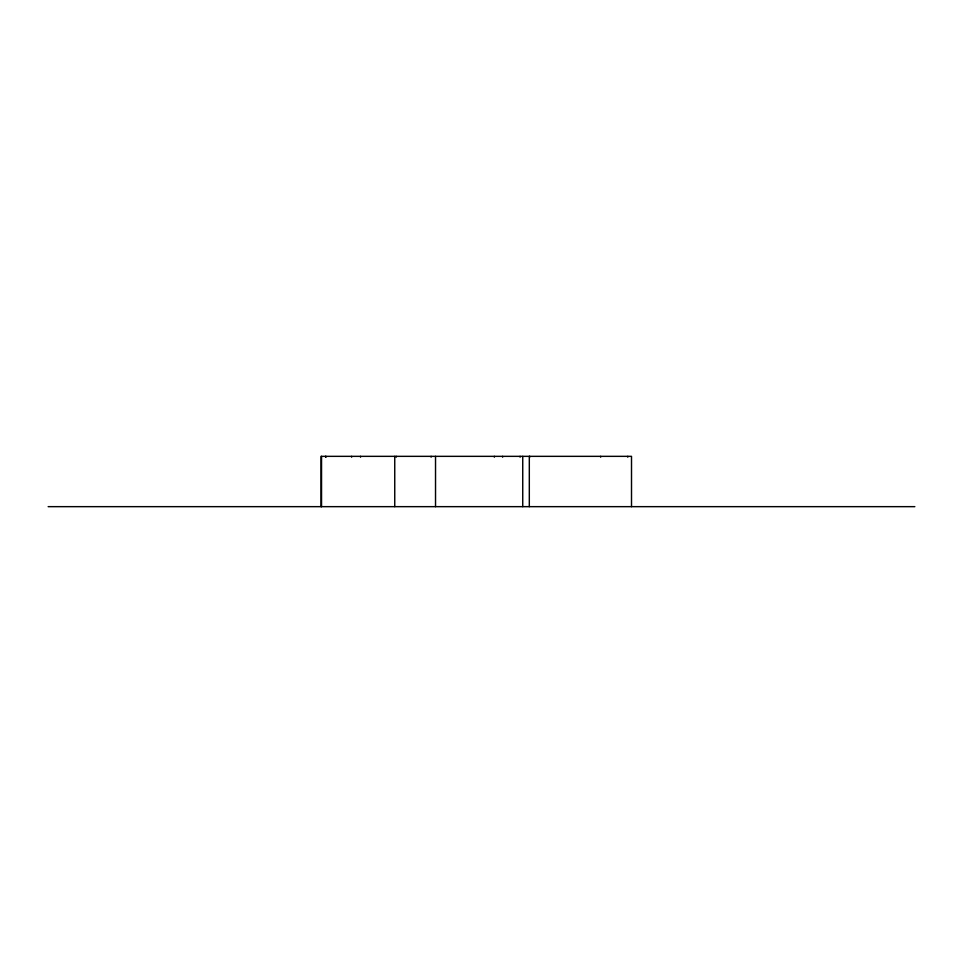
<?xml version="1.0" encoding="UTF-8"?>
<svg xmlns="http://www.w3.org/2000/svg" width="963" height="963" viewBox="0 0 963 963"><rect width="100%" height="100%" fill="white"/><g stroke="black" fill="none" stroke-linecap="round" stroke-linejoin="round"><path stroke-width="1.44" d="M48.15 506.658L914.85 506.658M631.511 506.658L631.511 456.342L321.052 456.342L321.052 506.658M627.768 456.342L627.768 457.148M600.659 456.342L600.659 457.148M529.746 456.342L529.746 457.148M529.313 456.342L529.313 506.658M522.74 456.342L522.74 506.658M520.092 456.342L520.092 457.148M502.638 456.342L502.638 457.148M494.344 456.342L494.344 457.148M435.529 456.342L435.529 506.658M431.111 456.342L431.111 457.148M396.238 456.342L396.238 457.148M394.746 456.342L394.746 506.658M360.535 456.342L360.535 457.148M351.627 456.342L351.627 457.148M325.891 456.342L325.891 457.148M325.663 456.342L325.663 457.148M321.534 456.342L321.534 506.658"/></g></svg>
